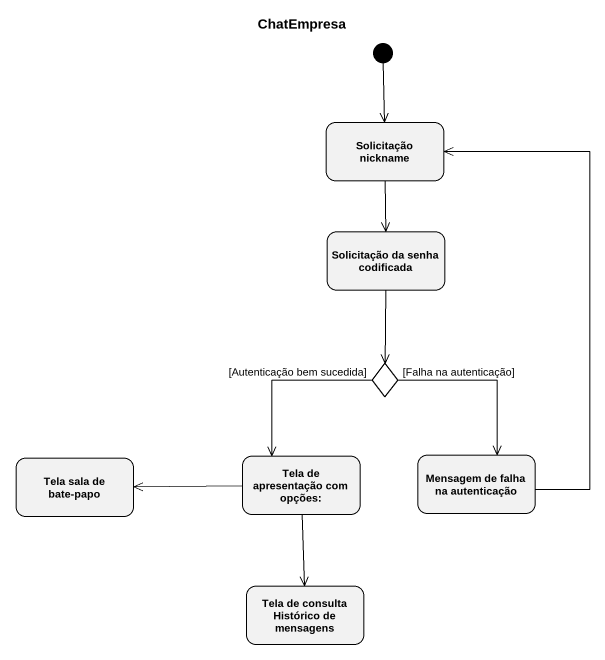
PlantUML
@startuml
title ChatEmpresa
hide empty description
state "Solicitação nickname" as Solicitação_nickname
state "Solicitação da senha codificada" as Solicitação_da_senha
state choice1 <<choice>>
state "Tela sala de bate-papo" as Tela_sala_de_bate_papo
state "Tela de apresentação com opções:" as Tela_de_apresentação_com
state "Mensagem de falha na autenticação" as Mensagem_de_falha_na
state "Tela de consulta Histórico de mensagens" as Tela_de_consulta_Histórico
[*] --> Solicitação_nickname
Solicitação_nickname --> Solicitação_da_senha
Solicitação_da_senha --> choice1
choice1 --> Tela_de_apresentação_com : [Autenticação bem sucedida]
choice1 --> Mensagem_de_falha_na : [Falha na autenticação]
Tela_de_apresentação_com -left-> Tela_sala_de_bate_papo
Tela_de_apresentação_com --> Tela_de_consulta_Histórico
Mensagem_de_falha_na -up-> Solicitação_nickname
@enduml
